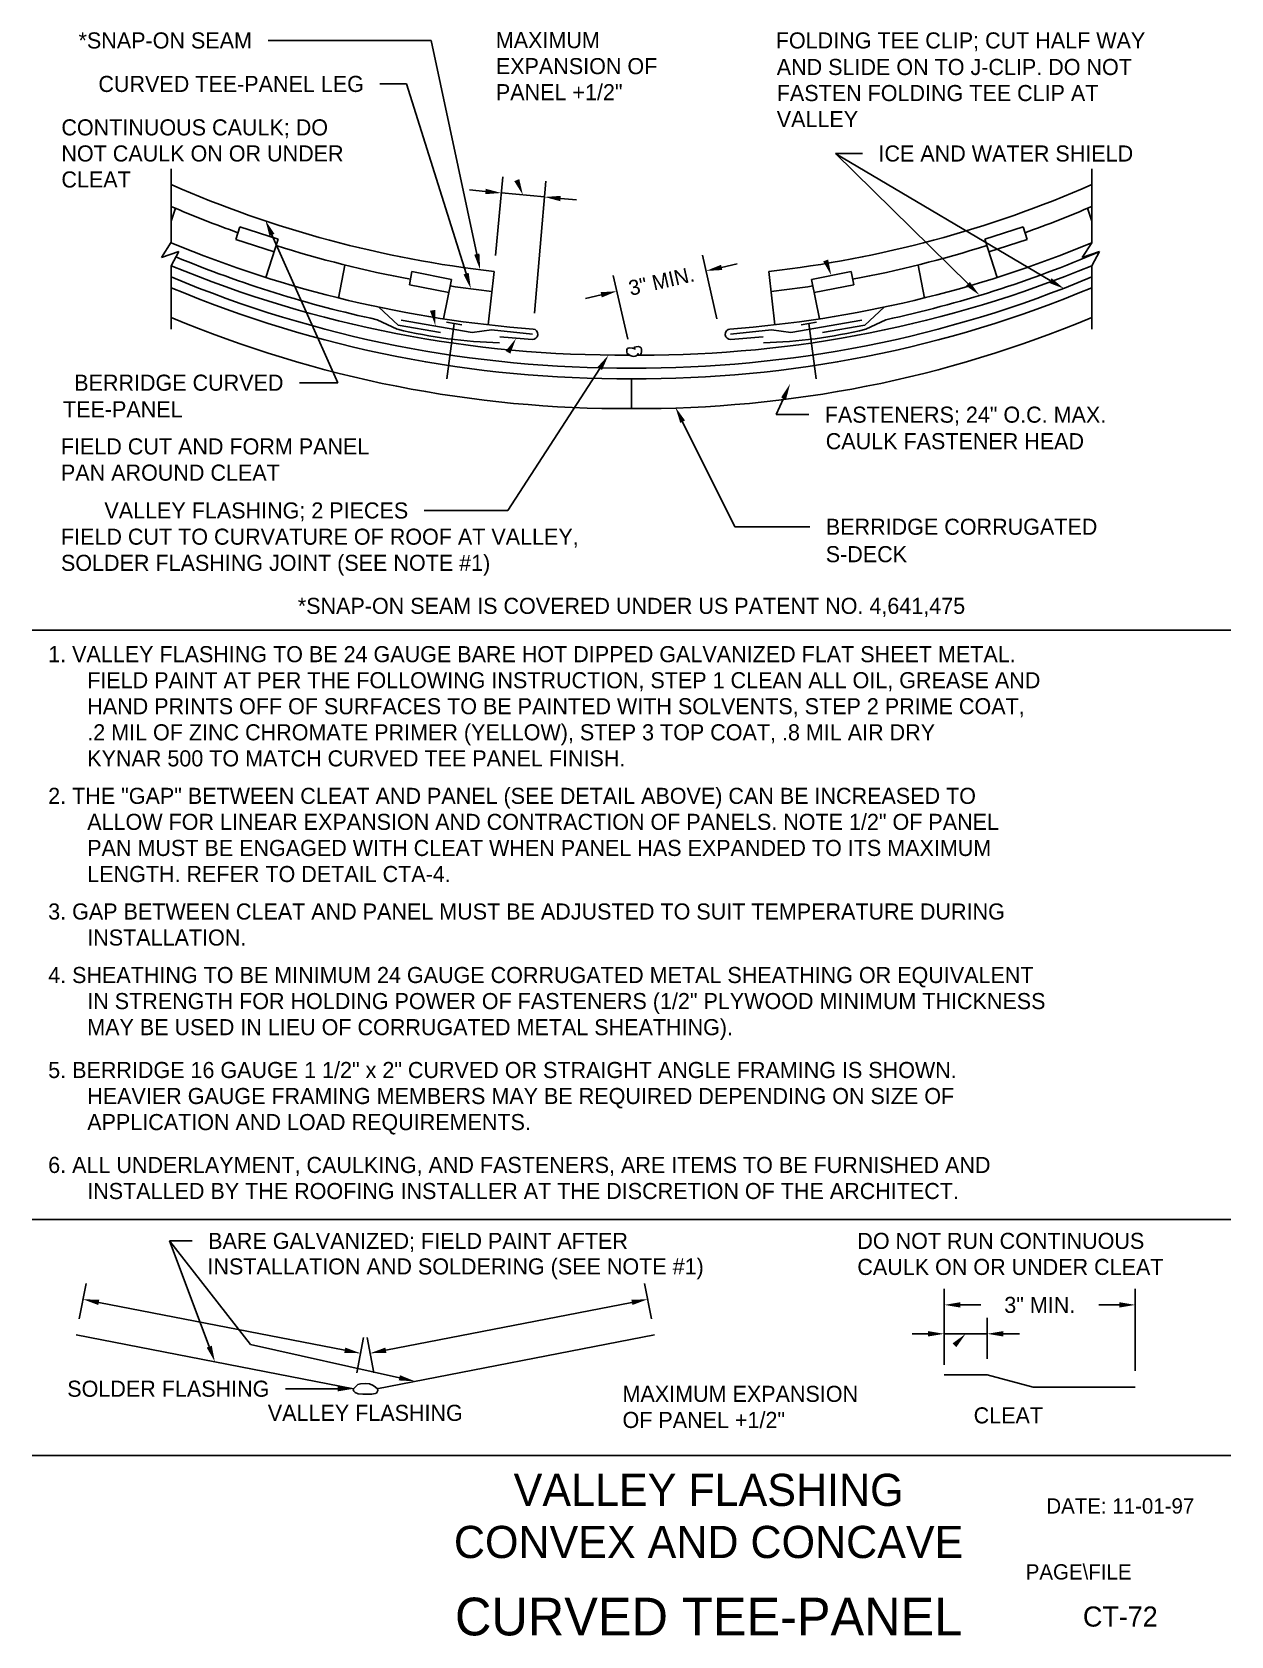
# Model space of a CAD drawing. Extents: x 1.5 to 23.8, y 0.8 to 30.7.
import ezdxf
from ezdxf.enums import TextEntityAlignment as Align

# ---------------------------------------------------------------- set-up
doc = ezdxf.new("R2010")
doc.units = 0
doc.header["$LTSCALE"] = 0.333325
doc.linetypes.add('HIDDENX2', pattern=[0])
for name, color, linetype in [('BORDER', 7, 'CONTINUOUS'), ('CMP-FLSH', 7, 'CONTINUOUS'), ('DIM-TXT', 7, 'CONTINUOUS'), ('STRCTR', 7, 'CONTINUOUS')]:
    doc.layers.add(name, color=color, linetype=linetype)

msp = doc.modelspace()

# ---------------------------------------------------------------- linework, layer by layer
at = {"layer": 'BORDER', "color": 0, "linetype": 'CONTINUOUS'}
for p, q in [((1.473, 19.517), (23.82, 19.517)), ((1.473, 8.524), (23.82, 8.524)), ((23.82, 4.125), (1.473, 4.125))]:
    msp.add_line(p, q, dxfattribs=at)
at = {"layer": 'CMP-FLSH', "color": 0, "linetype": 'HIDDENX2'}
for p, q in [((4.066, 27.138), (4.144, 27.38)), ((21.227, 27.138), (21.148, 27.38)), ((5.347, 27.036), (5.27, 26.798)), ((5.347, 27.036), (6.06, 26.804)), ((19.946, 27.036), (19.232, 26.804)), ((19.946, 27.036), (20.023, 26.798)), ((5.27, 26.798), (5.983, 26.566)), ((5.828, 26.091), (6.06, 26.804)), ((19.464, 26.091), (19.232, 26.804)), ((20.023, 26.798), (19.31, 26.566)), ((7.303, 26.32), (7.182, 25.704)), ((17.99, 26.32), (18.111, 25.704)), ((8.553, 26.198), (8.505, 25.953)), ((8.553, 26.198), (9.289, 26.053)), ((9.144, 25.317), (9.289, 26.053)), ((16.74, 26.198), (16.004, 26.053)), ((16.149, 25.317), (16.004, 26.053)), ((16.74, 26.198), (16.788, 25.953)), ((8.505, 25.953), (9.241, 25.808)), ((16.788, 25.953), (16.052, 25.808))]:
    msp.add_line(p, q, dxfattribs=at)
at = {"layer": 'CMP-FLSH', "color": 0, "linetype": 'CONTINUOUS'}
for p, q in [((9.972, 25.207), (10.085, 26.201)), ((15.321, 25.207), (15.208, 26.201)), ((7.937, 25.539), (8.296, 25.203)), ((17.355, 25.539), (16.996, 25.203)), ((8.281, 25.124), (7.907, 25.301)), ((8.296, 25.203), (9.088, 25.066)), ((8.353, 25.293), (9.676, 25.064)), ((9.197, 25.256), (9.485, 25.206)), ((9.339, 25.232), (9.205, 24.198)), ((16.94, 25.293), (15.617, 25.064)), ((16.096, 25.256), (15.808, 25.206)), ((15.954, 25.232), (16.088, 24.198)), ((16.996, 25.203), (16.205, 25.066)), ((17.012, 25.124), (17.385, 25.301)), ((10.035, 25.114), (9.676, 25.064)), ((10.035, 25.114), (10.8, 25.03)), ((15.257, 25.114), (14.493, 25.03)), ((15.257, 25.114), (15.617, 25.064)), ((7.467, 5.372), (2.293, 6.378)), ((13.076, 6.378), (7.902, 5.372)), ((19.276, 5.628), (18.476, 5.628)), ((19.276, 5.628), (20.136, 5.404)), ((20.136, 5.404), (22.038, 5.404))]:
    msp.add_line(p, q, dxfattribs=at)
for points in [[(12.715, 24.747), (12.708, 24.757), (12.699, 24.763), (12.688, 24.767), (12.673, 24.77), (12.656, 24.774), (12.609, 24.776), (12.587, 24.773), (12.573, 24.764), (12.562, 24.748), (12.557, 24.726), (12.557, 24.699), (12.568, 24.672), (12.594, 24.652), (12.621, 24.636), (12.656, 24.625), (12.686, 24.619), (12.716, 24.621), (12.735, 24.627), (12.756, 24.647), (12.768, 24.671), (12.763, 24.643), (12.769, 24.638), (12.789, 24.638), (12.806, 24.647), (12.829, 24.671), (12.835, 24.703), (12.833, 24.747), (12.824, 24.775), (12.805, 24.793), (12.777, 24.801), (12.735, 24.799), (12.706, 24.791), (12.693, 24.781), (12.709, 24.759), (12.715, 24.747)], [(7.467, 5.372), (7.543, 5.449), (7.596, 5.466), (7.694, 5.471), (7.764, 5.46), (7.828, 5.435), (7.876, 5.402), (7.909, 5.368), (7.915, 5.338), (7.892, 5.29), (7.87, 5.282), (7.803, 5.273), (7.708, 5.271), (7.641, 5.268), (7.552, 5.279), (7.493, 5.301), (7.468, 5.324), (7.459, 5.349), (7.465, 5.371)]]:
    msp.add_lwpolyline(points, dxfattribs=at)
for centre, radius, start, end in [((12.434, 46.908), 20.84, 246.3242, 263.5263), ((12.858, 46.908), 20.84, 276.4737, 293.6758), ((12.434, 46.908), 21.84, 247.4695, 265.7375), ((12.858, 46.908), 21.84, 274.2625, 292.5305), ((12.51, 46.651), 21.84, 247.5004, 257.8338), ((12.783, 46.651), 21.84, 282.1662, 293.1336), ((12.434, 46.482), 21.84, 247.4695, 270.4597), ((12.51, 46.241), 21.84, 247.2543, 270.3578), ((12.783, 46.241), 21.84, 269.6422, 292.7457), ((12.858, 46.482), 21.84, 269.8406, 292.5305), ((10.426, 34.01), 9.141, 256.4309, 268.4767), ((10.8, 25.03), 0.0993, 267.7461, 83.7288), ((14.493, 25.03), 0.0993, 96.2712, 272.2539), ((14.867, 34.01), 9.141, 271.5233, 283.5691), ((12.434, 46.908), 22.038, 264.1663, 265.7375), ((12.858, 46.908), 22.038, 274.2625, 275.8337)]:
    msp.add_arc(centre, radius, start, end, dxfattribs=at)
at = {"layer": 'CMP-FLSH', "color": 0, "linetype": 'HIDDENX2'}
for centre, start, end in [((12.434, 46.908), 246.7675, 250.3806), ((12.858, 46.908), 289.6194, 293.2325), ((12.434, 46.908), 252.4064, 259.3819), ((12.858, 46.908), 280.6181, 287.5936), ((12.434, 46.908), 261.4083, 263.5263), ((12.858, 46.908), 276.4737, 278.5917)]:
    msp.add_arc(centre, 21.215, start, end, dxfattribs=at)
at = {"layer": 'DIM-TXT', "color": 0, "linetype": 'CONTINUOUS'}
for p, q in [((8.91, 30.509), (5.871, 30.509)), ((9.763, 26.525), (8.91, 30.509)), ((8.452, 29.698), (7.958, 29.698)), ((9.563, 26.162), (8.452, 29.698)), ((18.919, 25.97), (16.45, 28.401)), ((16.45, 28.401), (16.95, 28.401)), ((20.452, 26.032), (16.458, 28.394)), ((10.113, 26.5), (10.25, 27.964)), ((10.839, 25.427), (11.051, 27.888)), ((9.924, 27.693), (9.625, 27.721)), ((10.222, 27.665), (11.023, 27.59)), ((11.322, 27.562), (11.62, 27.534)), ((5.944, 26.882), (7.174, 24.128)), ((14.238, 25.316), (13.968, 26.503)), ((14.327, 26.277), (14.619, 26.344)), ((12.577, 24.938), (12.307, 26.125)), ((12.081, 25.766), (11.788, 25.7)), ((12.055, 24.392), (10.339, 21.746)), ((7.174, 24.128), (6.459, 24.128)), ((15.481, 23.832), (15.346, 23.532)), ((13.599, 23.401), (14.574, 21.442)), ((15.346, 23.532), (15.949, 23.532)), ((10.339, 21.746), (8.784, 21.746)), ((14.574, 21.442), (15.97, 21.442)), ((4.775, 6.156), (4.036, 8.128)), ((5.545, 6.194), (4.036, 8.128)), ((4.036, 8.128), (4.455, 8.128)), ((2.35, 6.673), (2.478, 7.333)), ((13.019, 6.673), (12.891, 7.333)), ((18.476, 5.816), (18.476, 7.235)), ((22.038, 5.704), (22.038, 7.235)), ((7.301, 6.09), (2.716, 6.982)), ((8.068, 6.09), (12.653, 6.982)), ((18.776, 6.935), (19.157, 6.935)), ((21.738, 6.935), (21.357, 6.935)), ((18.476, 5.816), (18.476, 6.696)), ((19.276, 5.928), (19.276, 6.696)), ((7.525, 5.667), (7.653, 6.327)), ((7.844, 5.667), (7.716, 6.327)), ((18.176, 6.396), (17.876, 6.396)), ((19.276, 6.396), (18.476, 6.396)), ((19.576, 6.396), (19.876, 6.396)), ((8.319, 5.576), (5.545, 6.194)), ((7.167, 5.372), (6.196, 5.372))]:
    msp.add_line(p, q, dxfattribs=at)
at = {"layer": 'DIM-TXT', "color": 0, "linetype": 'CONTINUOUS', "extrusion": (0, 0, -1)}
for points in [[(-10.554, 27.924), (-10.623, 27.627), (-10.461, 27.885)], [(-16.312, 26.424), (-16.372, 26.126), (-16.219, 26.389)], [(-8.989, 25.486), (-8.993, 25.182), (-8.89, 25.468)], [(-10.301, 24.72), (-10.495, 24.955), (-10.388, 24.67)], [(-18.63, 6.216), (-18.876, 6.396), (-18.701, 6.146)]]:
    msp.add_solid(points, dxfattribs=at)
at = {"layer": 'DIM-TXT', "color": 0, "linetype": 'CONTINUOUS'}
for points in [[(9.928, 27.743), (9.919, 27.643), (10.222, 27.665)], [(11.326, 27.611), (11.317, 27.512), (11.023, 27.59)], [(5.898, 26.862), (5.99, 26.903), (5.822, 27.156)], [(9.812, 26.536), (9.714, 26.515), (9.826, 26.232)], [(14.316, 26.326), (14.338, 26.229), (14.034, 26.211)], [(9.611, 26.177), (9.515, 26.147), (9.653, 25.876)], [(20.478, 26.075), (20.427, 25.989), (20.711, 25.88)], [(12.07, 25.815), (12.092, 25.717), (12.373, 25.833)], [(18.954, 26.006), (18.884, 25.934), (19.133, 25.76)], [(12.013, 24.419), (12.097, 24.365), (12.218, 24.643)], [(15.435, 23.853), (15.526, 23.812), (15.603, 24.106)], [(13.555, 23.379), (13.644, 23.424), (13.466, 23.67)], [(2.725, 7.031), (2.706, 6.933), (2.421, 7.039)], [(12.644, 7.031), (12.663, 6.933), (12.948, 7.039)], [(18.776, 6.985), (18.776, 6.885), (18.476, 6.935)], [(21.738, 6.985), (21.738, 6.885), (22.038, 6.935)], [(18.176, 6.446), (18.176, 6.346), (18.476, 6.396)], [(19.576, 6.446), (19.576, 6.346), (19.276, 6.396)], [(4.822, 6.174), (4.728, 6.139), (4.88, 5.875)], [(7.311, 6.139), (7.292, 6.041), (7.596, 6.033)], [(8.058, 6.139), (8.077, 6.041), (7.773, 6.033)], [(7.167, 5.422), (7.167, 5.322), (7.467, 5.372)], [(8.33, 5.624), (8.308, 5.527), (8.612, 5.51)]]:
    msp.add_solid(points, dxfattribs=at)
at = {"layer": 'STRCTR', "color": 0, "linetype": 'CONTINUOUS'}
for p, q in [((4.066, 26.746), (4.066, 28.118)), ((21.227, 26.735), (21.227, 28.118)), ((4.066, 26.746), (3.884, 26.46)), ((21.227, 26.735), (21.045, 26.46)), ((3.884, 26.46), (4.207, 26.576)), ((4.207, 26.576), (4.066, 26.309)), ((21.045, 26.46), (21.368, 26.576)), ((21.368, 26.576), (21.227, 26.309)), ((4.066, 25.125), (4.066, 26.309)), ((21.227, 25.125), (21.227, 26.309)), ((12.646, 24.202), (12.646, 23.645))]:
    msp.add_line(p, q, dxfattribs=at)
for centre, start, end in [((12.51, 46.041), 247.2543, 270.3578), ((12.783, 46.041), 269.6422, 292.7457), ((12.51, 45.485), 247.2543, 270.3578), ((12.783, 45.485), 269.6422, 292.7457)]:
    msp.add_arc(centre, 21.84, start, end, dxfattribs=at)

# ---------------------------------------------------------------- texts
at = {"layer": 'BORDER', "color": 0, "linetype": 'CONTINUOUS'}
for s, height, p in [('DATE: 11-01-97', 0.2853, (21.758, 3.187)), ('CURVED TEE-PANEL', 0.70312, (14.084, 1.125)), ('CT-72', 0.375, (21.758, 1.125))]:
    msp.add_text(s, height=height, dxfattribs=at).set_placement(p, align=Align.MIDDLE)
msp.add_text('PAGE\\FILE', height=0.2853, dxfattribs=at).set_placement((19.995, 1.815))
at = {"layer": 'DIM-TXT', "color": 0, "linetype": 'CONTINUOUS'}
for s, p in [('*SNAP-ON SEAM', (5.571, 30.509)), ('CURVED TEE-PANEL LEG', (7.658, 29.698)), ('BERRIDGE CURVED', (6.159, 24.128)), ('VALLEY FLASHING; 2 PIECES', (8.484, 21.746)), ('SOLDER FLASHING', (5.896, 5.372))]:
    msp.add_text(s, height=0.3, dxfattribs=at).set_placement(p, align=Align.MIDDLE_RIGHT)
for s, p in [('MAXIMUM', (10.117, 30.365)), ('EXPANSION OF', (10.118, 29.88)), ('AND SLIDE ON TO J-CLIP. DO NOT', (15.354, 29.864)), ('PANEL +1/2"', (10.118, 29.394)), ('FASTEN FOLDING TEE CLIP AT', (15.354, 29.378)), ('CONTINUOUS CAULK; DO', (2.019, 28.738)), ('VALLEY', (15.354, 28.892)), ('NOT CAULK ON OR UNDER', (2.019, 28.252)), ('CLEAT', (2.019, 27.767)), ('TEE-PANEL', (2.049, 23.483)), ('FIELD CUT AND FORM PANEL', (2.009, 22.79)), ('CAULK FASTENER HEAD', (16.267, 22.887)), ('PAN AROUND CLEAT', (2.011, 22.301)), ('FIELD CUT TO CURVATURE OF ROOF AT VALLEY,', (2.011, 21.107)), ('SOLDER FLASHING JOINT (SEE NOTE #1)', (2.011, 20.619)), ('S-DECK', (16.267, 20.781)), ('1. VALLEY FLASHING TO BE 24 GAUGE BARE HOT DIPPED GALVANIZED FLAT SHEET METAL.', (1.773, 18.917)), ('FIELD PAINT AT PER THE FOLLOWING INSTRUCTION, STEP 1 CLEAN ALL OIL, GREASE AND', (2.501, 18.431)), ('HAND PRINTS OFF OF SURFACES TO BE PAINTED WITH SOLVENTS, STEP 2 PRIME COAT,', (2.501, 17.946)), ('.2 MIL OF ZINC CHROMATE PRIMER (YELLOW), STEP 3 TOP COAT, .8 MIL AIR DRY', (2.501, 17.46)), ('KYNAR 500 TO MATCH CURVED TEE PANEL FINISH.', (2.501, 16.974)), ('2. THE "GAP" BETWEEN CLEAT AND PANEL (SEE DETAIL ABOVE) CAN BE INCREASED TO', (1.773, 16.275)), ('ALLOW FOR LINEAR EXPANSION AND CONTRACTION OF PANELS. NOTE 1/2" OF PANEL', (2.501, 15.79)), ('PAN MUST BE ENGAGED WITH CLEAT WHEN PANEL HAS EXPANDED TO ITS MAXIMUM', (2.501, 15.304)), ('LENGTH. REFER TO DETAIL CTA-4.', (2.501, 14.818)), ('3. GAP BETWEEN CLEAT AND PANEL MUST BE ADJUSTED TO SUIT TEMPERATURE DURING', (1.773, 14.119)), ('INSTALLATION.', (2.501, 13.634)), ('4. SHEATHING TO BE MINIMUM 24 GAUGE CORRUGATED METAL SHEATHING OR EQUIVALENT', (1.773, 12.935)), ('IN STRENGTH FOR HOLDING POWER OF FASTENERS (1/2" PLYWOOD MINIMUM THICKNESS', (2.501, 12.449)), ('MAY BE USED IN LIEU OF CORRUGATED METAL SHEATHING).', (2.501, 11.963)), ('5. BERRIDGE 16 GAUGE 1 1/2" x 2" CURVED OR STRAIGHT ANGLE FRAMING IS SHOWN.', (1.773, 11.164)), ('HEAVIER GAUGE FRAMING MEMBERS MAY BE REQUIRED DEPENDING ON SIZE OF', (2.501, 10.679)), ('APPLICATION AND LOAD REQUIREMENTS.', (2.501, 10.193)), ('6. ALL UNDERLAYMENT, CAULKING, AND FASTENERS, ARE ITEMS TO BE FURNISHED AND', (1.773, 9.394)), ('INSTALLED BY THE ROOFING INSTALLER AT THE DISCRETION OF THE ARCHITECT.', (2.501, 8.908)), ('DO NOT RUN CONTINUOUS', (16.856, 7.978)), ('INSTALLATION AND SOLDERING (SEE NOTE #1)', (4.742, 7.502)), ('CAULK ON OR UNDER CLEAT', (16.856, 7.493)), ('MAXIMUM EXPANSION', (12.479, 5.126)), ('OF PANEL +1/2"', (12.479, 4.64))]:
    msp.add_text(s, height=0.3, dxfattribs=at).set_placement(p)
for s, p in [('FOLDING TEE CLIP; CUT HALF WAY', (15.336, 30.509)), ('ICE AND WATER SHIELD', (17.25, 28.401)), ('FASTENERS; 24" O.C. MAX.', (16.249, 23.532)), ('BERRIDGE CORRUGATED', (16.27, 21.442))]:
    msp.add_text(s, height=0.3, dxfattribs=at).set_placement(p, align=Align.MIDDLE_LEFT)
msp.add_text('3" MIN.', height=0.2812, rotation=12.8238, dxfattribs=at).set_placement((13.204, 26.022), align=Align.MIDDLE_CENTER)
for s, height, p in [('*SNAP-ON SEAM IS COVERED UNDER US PATENT NO. 4,641,475', 0.3, (12.646, 19.817)), ('VALLEY FLASHING', 0.3, (7.684, 4.772)), ('CLEAT', 0.3, (19.671, 4.725)), ('VALLEY FLASHING', 0.6, (14.084, 3.186)), ('CONVEX AND CONCAVE', 0.6, (14.084, 2.215))]:
    msp.add_text(s, height=height, dxfattribs=at).set_placement(p, align=Align.CENTER)
msp.add_text('BARE GALVANIZED; FIELD PAINT AFTER', height=0.3, rotation=360, dxfattribs=at).set_placement((4.755, 8.128), align=Align.MIDDLE_LEFT)
msp.add_text('3" MIN.', height=0.3, dxfattribs=at).set_placement((20.257, 6.935), align=Align.MIDDLE_CENTER)

doc.saveas('drawing.dxf')
